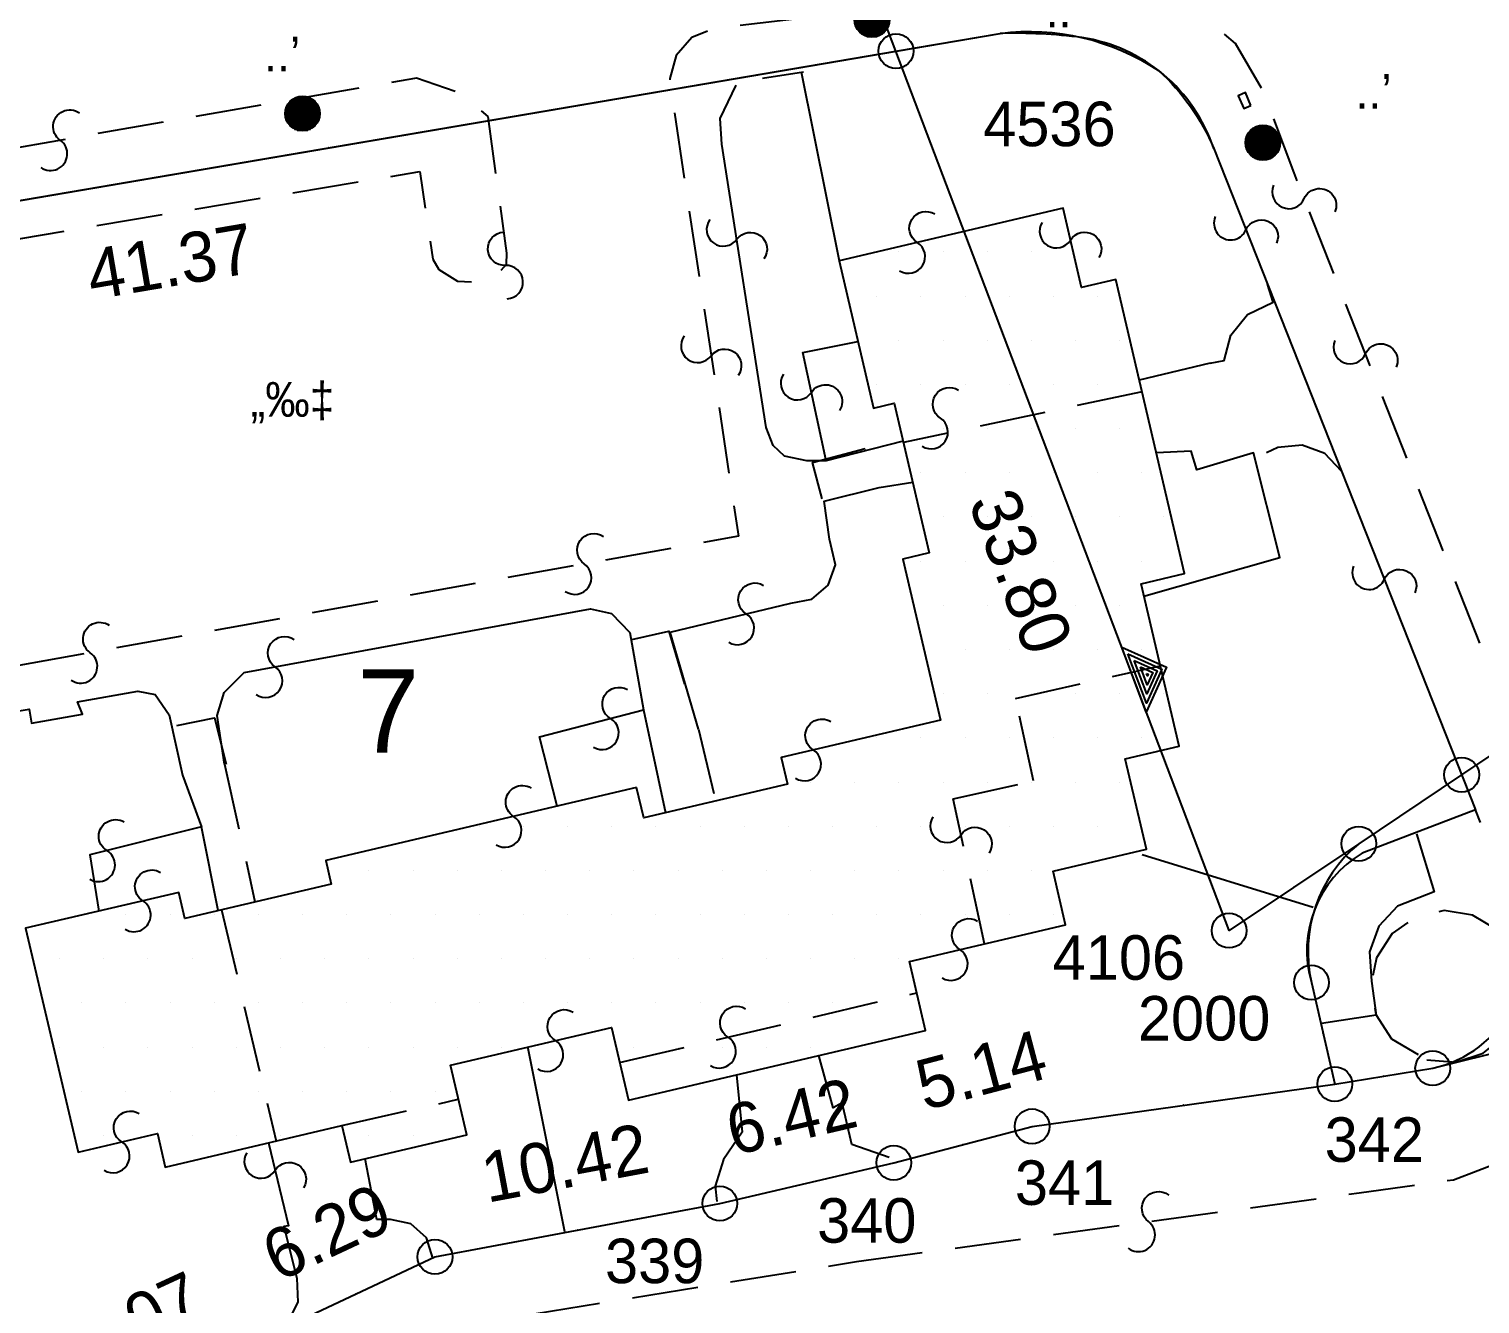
# Model space of a CAD drawing. Extents: x 160399 to 161261, y 619798 to 620526.
# Drawn here: x 160868.4 to 160920.6, y 620201.6 to 620247.5 of the extents above; entities that cross this region are included whole.
import ezdxf
from ezdxf.enums import TextEntityAlignment as Align

# ---------------------------------------------------------------- set-up
doc = ezdxf.new("R2010")
doc.units = 0
doc.header["$LTSCALE"] = 0.375
doc.header["$MEASUREMENT"] = 0
doc.linetypes.add('HIDDEN', pattern=[9.525, 6.35, -3.175])
doc.layers.get('0').update_dxf_attribs({"linetype": 'CONTINUOUS'})
for name, color, linetype in [('FNCP002', 251, 'CONTINUOUS'), ('PCLP001', 7, 'CONTINUOUS'), ('PCLP004', 7, 'CONTINUOUS'), ('PCLS001', 2, 'CONTINUOUS'), ('PCLS002', 2, 'CONTINUOUS'), ('PCLS007', 4, 'CONTINUOUS'), ('PCLS012', 4, 'CONTINUOUS'), ('PH-BLDH001', 3, 'CONTINUOUS'), ('PH-BLDP001', 3, 'CONTINUOUS'), ('PH-BLDP008', 3, 'CONTINUOUS'), ('PH-BLDP030', 3, 'HIDDEN'), ('PH-BLDP034', 3, 'CONTINUOUS'), ('PH-FNCP000', 3, 'CONTINUOUS'), ('PH-FNCP006', 3, 'CONTINUOUS'), ('PH-LGTS008', 3, 'CONTINUOUS'), ('PH-PHNS001', 3, 'CONTINUOUS'), ('PH-RODP021', 3, 'HIDDEN'), ('PH-RODP023', 3, 'HIDDEN'), ('PH-RODP026', 3, 'HIDDEN'), ('PH-RODT100', 3, 'HIDDEN'), ('RODP021', 251, 'HIDDEN'), ('SRVS007', 2, 'CONTINUOUS'), ('UD_PCLS008', 11, 'CONTINUOUS')]:
    doc.layers.add(name, color=color, linetype=linetype)
doc.styles.add('HEBTXT', font='hebtxt')

# ---------------------------------------------------------------- blocks, each defined once
blk = doc.blocks.new('*X26')
at = {"color": 0}
for p, q in [((160901.0625, 620239.425), (160901.0625, 620239.425)), ((160902.65, 620239.425), (160902.65, 620239.425)), ((160904.2375, 620239.425), (160904.2375, 620239.425)), ((160905.825, 620239.425), (160905.825, 620239.425)), ((160900.26875, 620237.8375), (160900.26875, 620237.8375)), ((160901.85625, 620237.8375), (160901.85625, 620237.8375)), ((160903.44375, 620237.8375), (160903.44375, 620237.8375)), ((160905.03125, 620237.8375), (160905.03125, 620237.8375)), ((160906.61875, 620237.8375), (160906.61875, 620237.8375)), ((160908.20625, 620237.8375), (160908.20625, 620237.8375)), ((160901.0625, 620236.25), (160901.0625, 620236.25)), ((160902.65, 620236.25), (160902.65, 620236.25)), ((160904.2375, 620236.25), (160904.2375, 620236.25)), ((160905.825, 620236.25), (160905.825, 620236.25)), ((160907.4125, 620236.25), (160907.4125, 620236.25)), ((160909, 620236.25), (160909, 620236.25)), ((160900.26875, 620234.6625), (160900.26875, 620234.6625)), ((160901.85625, 620234.6625), (160901.85625, 620234.6625)), ((160903.44375, 620234.6625), (160903.44375, 620234.6625)), ((160905.03125, 620234.6625), (160905.03125, 620234.6625)), ((160906.61875, 620234.6625), (160906.61875, 620234.6625)), ((160908.20625, 620234.6625), (160908.20625, 620234.6625)), ((160902.65, 620233.075), (160902.65, 620233.075)), ((160904.2375, 620233.075), (160904.2375, 620233.075)), ((160905.825, 620233.075), (160905.825, 620233.075)), ((160907.4125, 620233.075), (160907.4125, 620233.075)), ((160909, 620233.075), (160909, 620233.075)), ((160901.85625, 620231.4875), (160901.85625, 620231.4875)), ((160903.44375, 620231.4875), (160903.44375, 620231.4875)), ((160905.03125, 620231.4875), (160905.03125, 620231.4875)), ((160906.61875, 620231.4875), (160906.61875, 620231.4875)), ((160908.20625, 620231.4875), (160908.20625, 620231.4875)), ((160909.79375, 620231.4875), (160909.79375, 620231.4875)), ((160902.65, 620229.9), (160902.65, 620229.9)), ((160904.2375, 620229.9), (160904.2375, 620229.9)), ((160905.825, 620229.9), (160905.825, 620229.9)), ((160907.4125, 620229.9), (160907.4125, 620229.9)), ((160909, 620229.9), (160909, 620229.9)), ((160910.5875, 620229.9), (160910.5875, 620229.9)), ((160901.85625, 620228.3125), (160901.85625, 620228.3125)), ((160903.44375, 620228.3125), (160903.44375, 620228.3125)), ((160905.03125, 620228.3125), (160905.03125, 620228.3125)), ((160906.61875, 620228.3125), (160906.61875, 620228.3125)), ((160908.20625, 620228.3125), (160908.20625, 620228.3125)), ((160909.79375, 620228.3125), (160909.79375, 620228.3125)), ((160902.65, 620226.725), (160902.65, 620226.725)), ((160904.2375, 620226.725), (160904.2375, 620226.725)), ((160905.825, 620226.725), (160905.825, 620226.725)), ((160907.4125, 620226.725), (160907.4125, 620226.725)), ((160909, 620226.725), (160909, 620226.725)), ((160903.44375, 620225.1375), (160903.44375, 620225.1375)), ((160905.03125, 620225.1375), (160905.03125, 620225.1375)), ((160906.61875, 620225.1375), (160906.61875, 620225.1375)), ((160908.20625, 620225.1375), (160908.20625, 620225.1375)), ((160909.79375, 620225.1375), (160909.79375, 620225.1375)), ((160902.65, 620223.55), (160902.65, 620223.55)), ((160904.2375, 620223.55), (160904.2375, 620223.55)), ((160905.825, 620223.55), (160905.825, 620223.55)), ((160907.4125, 620223.55), (160907.4125, 620223.55)), ((160909, 620223.55), (160909, 620223.55)), ((160910.5875, 620223.55), (160910.5875, 620223.55)), ((160900.26875, 620221.9625), (160900.26875, 620221.9625)), ((160901.85625, 620221.9625), (160901.85625, 620221.9625)), ((160903.44375, 620221.9625), (160903.44375, 620221.9625)), ((160905.03125, 620221.9625), (160905.03125, 620221.9625)), ((160906.61875, 620221.9625), (160906.61875, 620221.9625)), ((160908.20625, 620221.9625), (160908.20625, 620221.9625)), ((160909.79375, 620221.9625), (160909.79375, 620221.9625)), ((160897.8875, 620220.375), (160897.8875, 620220.375)), ((160899.475, 620220.375), (160899.475, 620220.375)), ((160901.0625, 620220.375), (160901.0625, 620220.375)), ((160902.65, 620220.375), (160902.65, 620220.375)), ((160904.2375, 620220.375), (160904.2375, 620220.375)), ((160905.825, 620220.375), (160905.825, 620220.375)), ((160907.4125, 620220.375), (160907.4125, 620220.375)), ((160909, 620220.375), (160909, 620220.375)), ((160885.98125, 620218.7875), (160885.98125, 620218.7875)), ((160887.56875, 620218.7875), (160887.56875, 620218.7875)), ((160889.15625, 620218.7875), (160889.15625, 620218.7875)), ((160890.74375, 620218.7875), (160890.74375, 620218.7875)), ((160892.33125, 620218.7875), (160892.33125, 620218.7875)), ((160893.91875, 620218.7875), (160893.91875, 620218.7875)), ((160895.50625, 620218.7875), (160895.50625, 620218.7875)), ((160897.09375, 620218.7875), (160897.09375, 620218.7875)), ((160898.68125, 620218.7875), (160898.68125, 620218.7875)), ((160900.26875, 620218.7875), (160900.26875, 620218.7875)), ((160901.85625, 620218.7875), (160901.85625, 620218.7875)), ((160903.44375, 620218.7875), (160903.44375, 620218.7875)), ((160905.03125, 620218.7875), (160905.03125, 620218.7875)), ((160906.61875, 620218.7875), (160906.61875, 620218.7875)), ((160908.20625, 620218.7875), (160908.20625, 620218.7875)), ((160882.0125, 620217.2), (160882.0125, 620217.2)), ((160883.6, 620217.2), (160883.6, 620217.2)), ((160885.1875, 620217.2), (160885.1875, 620217.2)), ((160886.775, 620217.2), (160886.775, 620217.2)), ((160888.3625, 620217.2), (160888.3625, 620217.2)), ((160889.95, 620217.2), (160889.95, 620217.2)), ((160891.5375, 620217.2), (160891.5375, 620217.2)), ((160893.125, 620217.2), (160893.125, 620217.2)), ((160894.7125, 620217.2), (160894.7125, 620217.2)), ((160896.3, 620217.2), (160896.3, 620217.2)), ((160897.8875, 620217.2), (160897.8875, 620217.2)), ((160899.475, 620217.2), (160899.475, 620217.2)), ((160901.0625, 620217.2), (160901.0625, 620217.2)), ((160902.65, 620217.2), (160902.65, 620217.2)), ((160904.2375, 620217.2), (160904.2375, 620217.2)), ((160905.825, 620217.2), (160905.825, 620217.2)), ((160873.28125, 620215.6125), (160873.28125, 620215.6125)), ((160874.86875, 620215.6125), (160874.86875, 620215.6125)), ((160876.45625, 620215.6125), (160876.45625, 620215.6125)), ((160878.04375, 620215.6125), (160878.04375, 620215.6125)), ((160879.63125, 620215.6125), (160879.63125, 620215.6125)), ((160881.21875, 620215.6125), (160881.21875, 620215.6125)), ((160882.80625, 620215.6125), (160882.80625, 620215.6125)), ((160884.39375, 620215.6125), (160884.39375, 620215.6125)), ((160885.98125, 620215.6125), (160885.98125, 620215.6125)), ((160887.56875, 620215.6125), (160887.56875, 620215.6125)), ((160889.15625, 620215.6125), (160889.15625, 620215.6125)), ((160890.74375, 620215.6125), (160890.74375, 620215.6125)), ((160892.33125, 620215.6125), (160892.33125, 620215.6125)), ((160893.91875, 620215.6125), (160893.91875, 620215.6125)), ((160895.50625, 620215.6125), (160895.50625, 620215.6125)), ((160897.09375, 620215.6125), (160897.09375, 620215.6125)), ((160898.68125, 620215.6125), (160898.68125, 620215.6125)), ((160900.26875, 620215.6125), (160900.26875, 620215.6125)), ((160901.85625, 620215.6125), (160901.85625, 620215.6125)), ((160903.44375, 620215.6125), (160903.44375, 620215.6125)), ((160905.03125, 620215.6125), (160905.03125, 620215.6125)), ((160906.61875, 620215.6125), (160906.61875, 620215.6125)), ((160870.9, 620214.025), (160870.9, 620214.025)), ((160872.4875, 620214.025), (160872.4875, 620214.025)), ((160874.075, 620214.025), (160874.075, 620214.025)), ((160875.6625, 620214.025), (160875.6625, 620214.025)), ((160877.25, 620214.025), (160877.25, 620214.025)), ((160878.8375, 620214.025), (160878.8375, 620214.025)), ((160880.425, 620214.025), (160880.425, 620214.025)), ((160882.0125, 620214.025), (160882.0125, 620214.025)), ((160883.6, 620214.025), (160883.6, 620214.025)), ((160885.1875, 620214.025), (160885.1875, 620214.025)), ((160886.775, 620214.025), (160886.775, 620214.025)), ((160888.3625, 620214.025), (160888.3625, 620214.025)), ((160889.95, 620214.025), (160889.95, 620214.025)), ((160891.5375, 620214.025), (160891.5375, 620214.025)), ((160893.125, 620214.025), (160893.125, 620214.025)), ((160894.7125, 620214.025), (160894.7125, 620214.025)), ((160896.3, 620214.025), (160896.3, 620214.025)), ((160897.8875, 620214.025), (160897.8875, 620214.025)), ((160899.475, 620214.025), (160899.475, 620214.025)), ((160901.0625, 620214.025), (160901.0625, 620214.025)), ((160871.69375, 620212.4375), (160871.69375, 620212.4375)), ((160873.28125, 620212.4375), (160873.28125, 620212.4375)), ((160874.86875, 620212.4375), (160874.86875, 620212.4375)), ((160876.45625, 620212.4375), (160876.45625, 620212.4375)), ((160878.04375, 620212.4375), (160878.04375, 620212.4375)), ((160879.63125, 620212.4375), (160879.63125, 620212.4375)), ((160881.21875, 620212.4375), (160881.21875, 620212.4375)), ((160882.80625, 620212.4375), (160882.80625, 620212.4375)), ((160884.39375, 620212.4375), (160884.39375, 620212.4375)), ((160885.98125, 620212.4375), (160885.98125, 620212.4375)), ((160887.56875, 620212.4375), (160887.56875, 620212.4375)), ((160889.15625, 620212.4375), (160889.15625, 620212.4375)), ((160890.74375, 620212.4375), (160890.74375, 620212.4375)), ((160892.33125, 620212.4375), (160892.33125, 620212.4375)), ((160893.91875, 620212.4375), (160893.91875, 620212.4375)), ((160895.50625, 620212.4375), (160895.50625, 620212.4375)), ((160897.09375, 620212.4375), (160897.09375, 620212.4375)), ((160898.68125, 620212.4375), (160898.68125, 620212.4375)), ((160900.26875, 620212.4375), (160900.26875, 620212.4375)), ((160870.9, 620210.85), (160870.9, 620210.85)), ((160872.4875, 620210.85), (160872.4875, 620210.85)), ((160874.075, 620210.85), (160874.075, 620210.85)), ((160875.6625, 620210.85), (160875.6625, 620210.85)), ((160877.25, 620210.85), (160877.25, 620210.85)), ((160878.8375, 620210.85), (160878.8375, 620210.85)), ((160880.425, 620210.85), (160880.425, 620210.85)), ((160882.0125, 620210.85), (160882.0125, 620210.85)), ((160883.6, 620210.85), (160883.6, 620210.85)), ((160885.1875, 620210.85), (160885.1875, 620210.85)), ((160886.775, 620210.85), (160886.775, 620210.85)), ((160891.5375, 620210.85), (160891.5375, 620210.85)), ((160893.125, 620210.85), (160893.125, 620210.85)), ((160894.7125, 620210.85), (160894.7125, 620210.85)), ((160896.3, 620210.85), (160896.3, 620210.85)), ((160897.8875, 620210.85), (160897.8875, 620210.85)), ((160899.475, 620210.85), (160899.475, 620210.85)), ((160871.69375, 620209.2625), (160871.69375, 620209.2625)), ((160873.28125, 620209.2625), (160873.28125, 620209.2625)), ((160874.86875, 620209.2625), (160874.86875, 620209.2625)), ((160876.45625, 620209.2625), (160876.45625, 620209.2625)), ((160878.04375, 620209.2625), (160878.04375, 620209.2625)), ((160879.63125, 620209.2625), (160879.63125, 620209.2625)), ((160881.21875, 620209.2625), (160881.21875, 620209.2625)), ((160882.80625, 620209.2625), (160882.80625, 620209.2625)), ((160884.39375, 620209.2625), (160884.39375, 620209.2625)), ((160892.33125, 620209.2625), (160892.33125, 620209.2625)), ((160872.4875, 620207.675), (160872.4875, 620207.675)), ((160874.075, 620207.675), (160874.075, 620207.675)), ((160875.6625, 620207.675), (160875.6625, 620207.675)), ((160877.25, 620207.675), (160877.25, 620207.675)), ((160878.8375, 620207.675), (160878.8375, 620207.675)), ((160882.0125, 620207.675), (160882.0125, 620207.675)), ((160883.6, 620207.675), (160883.6, 620207.675)), ((160885.1875, 620207.675), (160885.1875, 620207.675))]:
    blk.add_line(p, q, dxfattribs=at)
blk = doc.blocks.new('PHNS001')
at = {"layer": 'PH-PHNS001', "flags": 128}
blk.add_lwpolyline([(-0.5, -0.3125), (0.5, -0.3125), (0.5, 0.25), (-0.5, 0.25), (-0.5, -0.3125)], dxfattribs=at)
blk = doc.blocks.new('*X11')
at = {"color": 0}
for p, q in [((-0.229, 0.445), (0.229, 0.445)), ((-0.152, 0.476), (0.152, 0.476)), ((-0.5, 0), (0.5, 0)), ((-0.499, 0.032), (0.499, 0.032)), ((-0.496, 0.064), (0.496, 0.064)), ((-0.491, 0.095), (0.491, 0.095)), ((-0.484, 0.127), (0.484, 0.127)), ((-0.474, 0.159), (0.474, 0.159)), ((-0.462, 0.191), (0.462, 0.191)), ((-0.448, 0.222), (0.448, 0.222)), ((-0.431, 0.254), (0.431, 0.254)), ((-0.41, 0.286), (0.41, 0.286)), ((-0.386, 0.318), (0.386, 0.318)), ((-0.358, 0.349), (0.358, 0.349)), ((-0.324, 0.381), (0.324, 0.381)), ((-0.282, 0.413), (0.282, 0.413)), ((-0.499, -0.032), (0.499, -0.032)), ((-0.496, -0.064), (0.496, -0.064)), ((-0.491, -0.095), (0.491, -0.095)), ((-0.484, -0.127), (0.484, -0.127)), ((-0.474, -0.159), (0.474, -0.159)), ((-0.462, -0.191), (0.462, -0.191)), ((-0.448, -0.222), (0.448, -0.222)), ((-0.431, -0.254), (0.431, -0.254)), ((-0.41, -0.286), (0.41, -0.286)), ((-0.386, -0.318), (0.386, -0.318)), ((-0.358, -0.349), (0.358, -0.349)), ((-0.324, -0.381), (0.324, -0.381)), ((-0.282, -0.413), (0.282, -0.413)), ((-0.229, -0.445), (0.229, -0.445)), ((-0.152, -0.476), (0.152, -0.476))]:
    blk.add_line(p, q, dxfattribs=at)
blk = doc.blocks.new('LGTS008')
blk.add_circle((0, 0), 0.5)
blk.add_blockref('*X11', (0, 0))
at = {"style": 'HEBTXT', "flags": 8}
blk.add_attdef('DESC', text='', height=1.5, dxfattribs=at).set_placement((-3.815, -0.648), align=Align.CENTER)
at = {"style": 'HEBTXT', "flags": 9}
blk.add_attdef('ID', (0, -2.843), '', height=1.5, dxfattribs=at)
blk = doc.blocks.new('PCLS002')
blk.add_lwpolyline([(-0.849, -0.849, 1), (0, 0, -1), (0.849, 0.849, -1)], format="xyb")
blk = doc.blocks.new('PCLS008')
at = {"style": 'HEBTXT', "flags": 1}
blk.add_attdef('CAPTION', text='', height=1.5, dxfattribs=at).set_placement((-0.165, -14.191), align=Align.CENTER)
blk = doc.blocks.new('SRVS007')
blk.add_circle((0, 0), 0.5)
at = {"style": 'HEBTXT'}
blk.add_attdef('NAME', text='', height=1.8, dxfattribs=at).set_placement((-0.011, -2.996), align=Align.CENTER)
for tag, flags, p in [('KIND', 1, (0, -6.042, -0.001)), ('HEIGHT', 1, (0, -8, -0.001)), ('SOURCE-CODE', 9, (0, -9.958, -0.001)), ('MARK-CODE', 9, (0, -11.916, -0.001))]:
    blk.add_attdef(tag, text='', height=1.8, dxfattribs=dict(at, flags=flags)).set_placement(p, align=Align.CENTER)
blk = doc.blocks.new('PCLS007')
blk.add_circle((0, 0), 0.00313)
blk = doc.blocks.new('SU93_41R')
for points in [[(1, 0), (0, -1), (-1, 0)], [(0.759, -0.1), (0, -0.859), (-0.759, -0.1)], [(0.517, -0.2), (0, -0.717), (-0.517, -0.2)], [(0.276, -0.3), (0, -0.576), (-0.276, -0.3)], [(0.034, -0.4), (0, -0.434), (-0.034, -0.4)]]:
    blk.add_lwpolyline(points, close=True)

msp = doc.modelspace()

# ---------------------------------------------------------------- linework, layer by layer
at = {"layer": 'FNCP002', "flags": 128}
for points in [[(160818.77, 620232.88), (160903.33, 620247.3, -0.110386)], [(160911.01, 620243.16, 0.281186), (160906.27, 620247.15, 0.035801), (160903.33, 620247.3, 0.508926)]]:
    msp.add_lwpolyline(points, format="xyb", dxfattribs=at)
for points in [[(160911.01, 620243.16), (160920.42, 620219.39)], [(160899.51, 620206.71), (160904.48, 620208.02), (160915.36, 620209.54)], [(160883.02, 620203.33), (160893.26, 620205.25)]]:
    msp.add_lwpolyline(points, dxfattribs=at)
at = {"layer": 'FNCP002', "elevation": 100, "flags": 128}
msp.add_lwpolyline([(160920.42, 620219.39), (160916.35, 620217.84, 0.342791), (160914.52, 620213.19), (160915.36, 620209.54)], format="xyb", dxfattribs=at)
at = {"layer": 'PCLP001', "flags": 128}
msp.add_lwpolyline([(160941.941, 620165.367), (160937.543, 620195.905), (160937.973, 620197.393), (160943.403, 620216.182), (160943.754, 620217.396), (160936.673, 620219.121), (160931.786, 620220.312), (160923.747, 620223.216), (160919.92, 620220.654), (160916.222, 620218.177), (160911.561, 620215.056), (160899.589, 620246.662), (160895.981, 620256.185), (160889.334, 620273.734), (160843.951, 620278.698), (160819.89, 620281.33), (160712.811, 620293.042)], dxfattribs=at)
at = {"layer": 'PCLP004'}
for p, q in [((160858.805, 620239.707), (160899.589, 620246.662)), ((160918.88, 620210.11), (160943.403, 620216.182)), ((160914.52, 620213.19), (160915.36, 620209.54)), ((160915.36, 620209.54), (160918.88, 620210.11)), ((160904.48, 620208.02), (160915.36, 620209.54)), ((160899.51, 620206.71), (160904.48, 620208.02)), ((160893.26, 620205.25), (160899.51, 620206.71)), ((160883.02, 620203.33), (160893.26, 620205.25)), ((160877.33, 620200.66), (160883.02, 620203.33))]:
    msp.add_line(p, q, dxfattribs=at)
at = {"layer": 'PCLP004', "flags": 128}
msp.add_lwpolyline([(160899.589, 620246.662), (160903.33, 620247.3, -0.179956), (160909.03, 620245.96, -0.110816), (160911.01, 620243.16)], format="xyb", dxfattribs=at)
at = {"layer": 'PCLP004'}
msp.add_arc((160919.451, 620214.291), 5.052, 129.7232, 192.5921, dxfattribs=at)
at = {"layer": 'PH-BLDP001'}
msp.add_polyline3d([(160890.268, 620220.196, 46.654), (160879.093, 620217.576, 46.654), (160879.292, 620216.728, 46.654), (160874.035, 620215.496, 43.682), (160873.816, 620216.429, 43.682), (160868.305, 620215.137, 43.682), (160870.191, 620207.094, 43.682), (160873.042, 620207.762, 44.412), (160873.324, 620206.559, 44.184), (160879.676, 620208.048, 47.103), (160879.984, 620206.734, 43.776), (160884.159, 620207.713, 43.843), (160883.572, 620210.219, 47.123), (160889.36, 620211.576, 47.016), (160889.973, 620208.96, 43.575), (160900.653, 620211.464, 41.005), (160900.071, 620213.95, 46.962), (160905.687, 620215.266, 43.849), (160905.235, 620217.194, 44.05), (160908.588, 620217.98, 41.239), (160907.826, 620221.231, 44.117), (160909.763, 620221.685, 44.184), (160908.396, 620227.516, 46.862), (160909.964, 620227.884, 46.855), (160907.487, 620238.449, 43.923), (160906.261, 620238.162, 43.762), (160905.592, 620241.016, 43.836), (160897.541, 620239.129, 43.843), (160898.783, 620233.83, 43.649), (160899.528, 620234.005, 46.741), (160900.787, 620228.632, 46.942), (160899.833, 620228.408, 46.48), (160901.19, 620222.622, 46.48), (160895.463, 620221.279, 46.48), (160895.689, 620220.314, 47.116), (160890.524, 620219.103, 46.955), (160890.524, 620219.103, 46.955), (160890.268, 620220.196, 46.654)], close=True, dxfattribs=at)
at = {"layer": 'PH-BLDP008'}
for points in [[(160899.847, 620232.643, 39.03), (160897.078, 620231.936, 39.03), (160896.245, 620235.825, 39.03), (160898.221, 620236.227, 39.03)], [(160908.499, 620227.076, 42.417), (160913.388, 620228.463, 42.357), (160912.441, 620232.224, 42.076), (160910.406, 620231.613, 44.184), (160910.198, 620232.289, 44.017), (160908.947, 620232.223, 44.044)], [(160887.409, 620219.526, 39.351), (160886.778, 620222.02, 39.351), (160890.519, 620222.987, 39.351), (160891.301, 620219.286, 39.351)], [(160875.232, 620215.776, 39.452), (160874.632, 620218.783, 39.298), (160870.616, 620217.776, 39.137), (160870.935, 620215.753, 39.351)], [(160918.299, 620218.536, 35.144), (160918.935, 620216.453, 34.893), (160917.62, 620215.934, 35.019), (160916.948, 620215.218, 35.158), (160916.611, 620214.295, 35.158), (160916.685, 620213.234, 35.158), (160916.848, 620212.015, 35.131), (160914.883, 620211.716, 35.012)]]:
    msp.add_polyline3d(points, dxfattribs=at)
at = {"layer": 'PH-BLDP030'}
for points in [[(160908.433, 620234.416, 46.862), (160899.858, 620232.597, 46.862)], [(160902.766, 620214.582, 46.621), (160901.647, 620219.791, 46.621), (160904.532, 620220.436, 46.621), (160903.887, 620223.394, 46.621), (160909.086, 620224.571, 46.621)], [(160875.349, 620215.804, 46.922), (160877.306, 620207.492, 46.922)], [(160889.657, 620210.31, 47.223), (160900.335, 620212.823, 47.049)], [(160879.676, 620208.048, 46.922), (160883.859, 620208.993, 46.922)]]:
    msp.add_polyline3d(points, dxfattribs=at)
at = {"layer": 'PH-BLDP034'}
for points in [[(160896.932, 620230.577, 35.127), (160896.59, 620231.882, 34.404), (160898.484, 620232.379, 34.404)], [(160890.096, 620225.511, 35.02), (160891.427, 620225.82, 35.02), (160891.991, 620223.912, 35.02)], [(160873.745, 620222.424, 35.248), (160875.097, 620222.706, 35.248), (160875.52, 620221.04, 33.909)]]:
    msp.add_polyline3d(points, dxfattribs=at)
at = {"layer": 'PH-FNCP000'}
for points in [[(160897.078, 620231.936, 34.532), (160896.389, 620231.942, 34.458), (160895.579, 620232.109, 35.101), (160895.177, 620232.483, 35.141), (160894.929, 620233.139, 35.174), (160893.333, 620243.312, 35.101), (160893.27, 620244.241, 35.101), (160893.847, 620245.435, 35.101)], [(160894.79, 620245.69, 35.101), (160896.264, 620245.917, 35.101)], [(160896.176, 620245.919, 34.404), (160897.541, 620239.129, 34.404)], [(160910.877, 620235.449, 33.754), (160911.381, 620235.544, 33.767), (160911.624, 620236.457, 33.986), (160912.219, 620237.192, 33.986), (160913.145, 620237.642, 33.986), (160912.937, 620238.291, 33.991)], [(160910.877, 620235.449, 34.839), (160908.333, 620234.841, 34.839)], [(160915.606, 620231.565, 34.985), (160915.003, 620232.199, 34.932), (160914.184, 620232.503, 34.932), (160913.314, 620232.417, 34.932), (160912.903, 620232.222, 34.932)], [(160892.495, 620222.3, 35.536), (160891.474, 620225.786, 35.275), (160895.804, 620226.821, 35.275), (160896.563, 620226.969, 35.201), (160897.15, 620227.472, 35.201), (160897.413, 620228.198, 35.201), (160897.201, 620229.118, 35.201), (160897.006, 620230.483, 35.007), (160898.98, 620230.981, 34.826)], [(160875.46, 620221.033, 35.08), (160875.197, 620222.78, 35.027), (160875.447, 620223.613, 34.98), (160876.16, 620224.327, 34.98), (160888.615, 620226.614, 35.181), (160889.36, 620226.453, 35.181), (160890.022, 620225.772, 35.181), (160890.519, 620222.987, 35.181)], [(160846.651, 620219.348, 35.355), (160868.436, 620223.008, 34.598), (160868.524, 620222.506, 34.598), (160870.351, 620222.836, 34.813), (160870.177, 620223.271, 35), (160872.345, 620223.654, 35.074), (160872.963, 620223.538, 35.054), (160873.47, 620222.805, 35.054), (160873.941, 620220.637, 35.208)], [(160887.687, 620204.231, 34.585), (160886.361, 620210.873, 34.625)], [(160899.345, 620206.9, 35.114), (160898.003, 620207.37, 35.114), (160897.654, 620208.87, 35.114), (160897.333, 620208.689, 35.114), (160896.814, 620210.564, 35.114)], [(160893.858, 620209.871, 35.04), (160894.06, 620207.815, 35.04), (160893.385, 620206.831, 35.04), (160893.091, 620205.873, 35.04), (160893.145, 620205.318, 35.04)], [(160877.041, 620207.43, 35.167), (160877.75, 620204.441, 35.167), (160877.583, 620204.427, 35.167), (160878.053, 620202.56, 35.167), (160878.091, 620201.708, 35.167), (160877.633, 620200.799, 35.167)], [(160882.946, 620203.287, 34.886), (160882.712, 620204.01, 34.391), (160882.147, 620204.519, 34.391), (160881.425, 620204.678, 34.391), (160880.93, 620204.678, 35.141), (160880.511, 620206.858, 35.275)]]:
    msp.add_polyline3d(points, dxfattribs=at)
at = {"layer": 'PH-FNCP006'}
msp.add_polyline3d([(160914.584, 620215.884, 34.588), (160908.44, 620217.774, 34.304)], dxfattribs=at)
at = {"layer": 'PH-RODP021', "flags": 128}
for points in [[(160892, 620297.109), (160864.639, 620292.06), (160842.458, 620288.291), (160817.974, 620284.399), (160794.42, 620281.232), (160792.78, 620281.143), (160777.902, 620278.291), (160766.296, 620276.038), (160755.581, 620273.899), (160732.106, 620272.171), (160728.645, 620271.786), (160726.281, 620271.219), (160724.04, 620270.278), (160721.98, 620268.987), (160720.496, 620267.722), (160718.195, 620265.116), (160717.139, 620262.819), (160716.452, 620260.385), (160716.151, 620257.875), (160716.263, 620255.187), (160718.52, 620239.926), (160723.117, 620212.598), (160731.524, 620162.078), (160738.579, 620119.001), (160744.217, 620080.803), (160744.614, 620078.112), (160745.121, 620075.833), (160746.003, 620073.672), (160747.74, 620071.053), (160749.426, 620069.299), (160751.373, 620067.84), (160753.529, 620066.714), (160755.778, 620065.966), (160758.804, 620065.69), (160761.841, 620065.809), (160763.49, 620066.04), (160764.526, 620067.52), (160778.776, 620069.468), (160780.205, 620070.113), (160781.429, 620071.093), (160782.37, 620072.347), (160782.962, 620073.776), (160781.469, 620088.763), (160781.036, 620089.731), (160780.279, 620090.475), (160779.304, 620090.892), (160778.455, 620090.949), (160765.644, 620089.063), (160764.04, 620100.515), (160763.05, 620100.287), (160760.517, 620117.997), (160764.352, 620118.657), (160764.693, 620119.052), (160764.759, 620119.802), (160763.909, 620127.539), (160763.613, 620128.249), (160763.151, 620128.402), (160759.56, 620127.878), (160756.207, 620145.874), (160771.44, 620148.673), (160772.828, 620139.403), (160770.05, 620138.958), (160769.408, 620138.663), (160769.201, 620138.148), (160769.215, 620137.539), (160769.59, 620137.084), (160769.978, 620136.789), (160770.788, 620136.797), (160773.787, 620137.221), (160774.516, 620137.865), (160774.857, 620138.186), (160775.024, 620138.829), (160775.11, 620139.418), (160774.982, 620140.201), (160770.775, 620166.164), (160770.666, 620167.831), (160770.451, 620168.808), (160769.928, 620169.423), (160769.419, 620169.798), (160768.489, 620169.797), (160761.588, 620168.807), (160757.161, 620200.473), (160761.719, 620201.28), (160761.362, 620203.643), (160771.803, 620205.085), (160774.431, 620187.02), (160771.185, 620186.388), (160770.301, 620186.039), (160770.255, 620185.543), (160770.349, 620185.081), (160770.945, 620184.721), (160771.481, 620184.694), (160775.858, 620185.381), (160776.492, 620180.241), (160772.048, 620179.42), (160771.245, 620179.145), (160771.205, 620178.649), (160771.36, 620178.228), (160775.661, 620174.376), (160781.545, 620137.55), (160782.418, 620136.978), (160783.721, 620136.782), (160786.566, 620137.24), (160787.142, 620137.537), (160787.449, 620138.419), (160787.214, 620139.242), (160786.728, 620139.678), (160786.08, 620139.755), (160785.754, 620139.636), (160783.124, 620138.997), (160778.794, 620166.305), (160793.82, 620168.722), (160796.838, 620148.315), (160793.505, 620147.836), (160792.992, 620147.591), (160792.762, 620147.071), (160792.81, 620146.738), (160794.318, 620137.3), (160794.617, 620136.774), (160795.176, 620136.544), (160795.617, 620136.626), (160798.609, 620136.983), (160799.175, 620132.458), (160795.14, 620131.685), (160794.553, 620131.448), (160794.221, 620130.91), (160794.204, 620130.519), (160795.039, 620124.381), (160795.083, 620123.795), (160795.487, 620123.368), (160796.305, 620123.378), (160800.442, 620123.724), (160804.031, 620094.005), (160788.83, 620092.063), (160788.108, 620091.55), (160787.681, 620090.774), (160787.607, 620090.107), (160789.219, 620076.607), (160789.582, 620075.202), (160790.31, 620073.947), (160791.348, 620072.934), (160792.621, 620072.237), (160794.034, 620071.908), (160795.241, 620071.933), (160807.624, 620073.517), (160809.004, 620072.327), (160816.668, 620073.579), (160818.945, 620074.407), (160821.058, 620075.594), (160822.951, 620077.106), (160824.574, 620078.905), (160825.885, 620080.944), (160826.848, 620083.167), (160827.438, 620085.517), (160827.64, 620087.932), (160827.558, 620089.521), (160827.395, 620092.487), (160825.17, 620094.513), (160824.131, 620125.044), (160825.22, 620131.815), (160826.696, 620138.511), (160828.553, 620145.113), (160829.693, 620148.572), (160832.331, 620154.733), (160834.44, 620155.097), (160836.812, 620159.39), (160841.211, 620166.242), (160849.335, 620176.157), (160851.997, 620179.004), (160852.242, 620181.789), (160859.654, 620187.513), (160868.324, 620193.218), (160871.19, 620192.303), (160877.572, 620196.58), (160884.423, 620200.937), (160898.172, 620203.163)], [(160898.172, 620203.163), (160916.238, 620205.631), (160919.623, 620206.099), (160921.382, 620206.772), (160922.87, 620207.386), (160924.165, 620208.342), (160925.189, 620209.585), (160925.925, 620211.174), (160926.304, 620212.905), (160926.317, 620214.539), (160923.706, 620221.873), (160921.641, 620222.677), (160913.899, 620242.282), (160912.779, 620245.249), (160911.787, 620246.932), (160910.365, 620248.148), (160908.721, 620249.039), (160906.675, 620249.608), (160905.197, 620249.33), (160896.351, 620247.862)], [(160896.351, 620247.862), (160893.048, 620247.469), (160892.253, 620247.149), (160891.684, 620246.508), (160891.461, 620245.68), (160891.511, 620245.192), (160893.928, 620229.229), (160864.62, 620223.962), (160863.833, 620228.567), (160863.592, 620228.875), (160863.25, 620228.988), (160858.772, 620228.308), (160857.932, 620232.612), (160861.968, 620233.358), (160862.507, 620233.704), (160862.743, 620234.416), (160861.963, 620238.901), (160882.47, 620242.332), (160882.948, 620239.187), (160883.162, 620238.812), (160883.827, 620238.394), (160884.61, 620238.351), (160885.316, 620238.695), (160885.592, 620239.002), (160885.599, 620239.396), (160884.932, 620244.316), (160883.959, 620245.134), (160882.353, 620245.693), (160862.255, 620242.188), (160857.804, 620241.34), (160856.829, 620241.042), (160856.04, 620240.397), (160855.555, 620239.5), (160855.457, 620238.38), (160855.618, 620237.643), (160856.054, 620237.262), (160856.636, 620237.176), (160856.857, 620237.196), (160857.486, 620237.98), (160860.216, 620238.417), (160861.016, 620234.281), (160857.182, 620233.448), (160856.565, 620233.194), (160856.199, 620232.637), (160856.158, 620232.235), (160857.746, 620222.785), (160838.579, 620218.933), (160838.438, 620219.394), (160837.253, 620219.219), (160836.614, 620222.592), (160836.268, 620223.102), (160835.502, 620223.281), (160834.057, 620222.992), (160833.481, 620222.911), (160833.088, 620222.482), (160833.027, 620222.054), (160834.829, 620212.67), (160827.032, 620211.251), (160824.988, 620221.351), (160822.685, 620221.175), (160821.07, 620231.897), (160846.315, 620235.935), (160846.914, 620232.408), (160847.276, 620231.792), (160848.225, 620231.765), (160849.103, 620232.124), (160849.484, 620232.45), (160849.591, 620233.08), (160848.697, 620237.858), (160848.353, 620238.585), (160847.706, 620239.061), (160847.116, 620239.182), (160844.485, 620239.193), (160816.87, 620234.41), (160798.411, 620231.402)]]:
    msp.add_lwpolyline(points, dxfattribs=at)
at = {"layer": 'PH-RODP023', "flags": 128}
for points in [[(160898.98, 620230.981), (160900.193, 620231.168)], [(160892.495, 620222.3), (160893.112, 620219.71)], [(160875.46, 620221.033), (160876.551, 620216.085)], [(160873.941, 620220.637), (160874.632, 620218.783)]]:
    msp.add_lwpolyline(points, dxfattribs=at)
at = {"layer": 'PH-RODP026', "flags": 128}
msp.add_lwpolyline([(160918.671, 620210.407), (160919.705, 620210.333), (160920.693, 620210.65), (160921.49, 620211.312), (160921.984, 620212.224), (160922.102, 620213.254), (160921.827, 620214.253), (160921.2, 620215.079), (160920.31, 620215.611), (160919.286, 620215.772), (160918.275, 620215.54), (160917.424, 620214.948), (160916.855, 620214.082), (160916.65, 620213.066), (160916.839, 620212.046), (160917.394, 620211.171), (160918.671, 620210.407)], close=True, dxfattribs=at)
at = {"layer": 'RODP021', "flags": 128}
msp.add_lwpolyline([(160915.36, 620209.54), (160918.88, 620210.11, 0.474375), (160921.84, 620215.89), (160920.42, 620219.39, -0.494313)], format="xyb", dxfattribs=at)

# ---------------------------------------------------------------- block references
at = {"layer": 'PCLS001', "xscale": 1.25, "yscale": 1.25, "zscale": 1.25, "rotation": 110.7463317073482}
msp.add_blockref('SU93_41R', (160908.144, 620224.075), dxfattribs=at)
at = {"layer": 'PCLS002'}
for p, rotation in [((160869.55, 620243.46, 33.494), 9.892633849244053), ((160914.263, 620241.361, 32.574), 291.549026816541), ((160912.168, 620240.236), 291.5974811547557), ((160893.869, 620239.898, 35.125), 278.9162203374879), ((160900.352, 620239.788, 43.841), 13.19092693202133), ((160905.86, 620239.872, 43.806), 283.1923947841835), ((160885.552, 620238.958, 33.494), 48.04373588912644), ((160892.946, 620235.712, 33.494), 278.609906527549), ((160916.465, 620235.783, 32.574), 291.549026816541), ((160896.55, 620234.399, 39.03), 282.0897262771099), ((160901.185, 620233.471, 46.862), 11.97651996022527), ((160888.386, 620228.233, 33.494), 10.18799092796506), ((160917.14, 620227.675), 291.5974811547557), ((160894.205, 620226.439, 35.275), 13.44317295162398), ((160870.628, 620225.042, 33.494), 10.18799092796506), ((160877.277, 620224.532, 34.998), 10.40480510098027), ((160889.33, 620222.68, 39.351), 14.49298879928231), ((160896.613, 620221.549, 46.48), 13.19757499775689), ((160885.846, 620219.159, 46.654), 13.19478734287027), ((160901.926, 620218.495, 46.621), 282.1240497792619), ((160871.229, 620217.93, 39.162), 14.07651932982992), ((160872.521, 620216.125, 43.682), 13.19415239361852), ((160901.883, 620214.375, 45.958), 13.18819293913186), ((160887.349, 620211.104, 47.053), 13.18674106409061), ((160893.552, 620211.227, 47.16), 13.24321157104748), ((160871.76, 620207.462, 44.084), 13.18674106409061), ((160877.276, 620206.441, 35.167), 283.3441133567314), ((160908.665, 620204.596, 32.574), 7.77903511329074)]:
    msp.add_blockref('PCLS002', p, dxfattribs=dict(at, rotation=rotation))
at = {"layer": 'PCLS007'}
ref = msp.add_blockref('PCLS007', (160879.197, 620243.185, 500), dxfattribs=dict(at, xscale=1.25, yscale=1.25, zscale=1.25, rotation=9.677452580628485))
ref.add_attrib('FRONT-LEN', '41.37', dxfattribs={"layer": '0', "height": 1.8, "rotation": 9.6775, "style": 'HEBTXT'}).set_placement((160873.656, 620238.22), align=Align.CENTER)
ref = msp.add_blockref('PCLS007', (160905.575, 620230.859), dxfattribs=dict(at, xscale=1.25, yscale=1.25, zscale=1.25, rotation=290.7462868458921))
ref.add_attrib('FRONT-LEN', '33.80', dxfattribs={"layer": '0', "height": 1.8, "rotation": 290.7463, "style": 'HEBTXT'}).set_placement((160903.242, 620227.645), align=Align.CENTER)
at = {"layer": 'PCLS007', "xscale": 1.25, "yscale": 1.25, "zscale": 1.25}
for p, rotation in [((160918.071, 620219.415), 33.80897233923133), ((160913.891, 620216.617), 33.80847515464563), ((160914.94, 620211.365), 282.9605617793981), ((160917.12, 620209.825), 9.196323560898378), ((160909.92, 620208.78), 7.953154135030012)]:
    msp.add_blockref('PCLS007', p, dxfattribs=dict(at, rotation=rotation))
at = {"layer": 'PCLS007'}
ref = msp.add_blockref('PCLS007', (160901.995, 620207.365), dxfattribs=dict(at, xscale=1.25, yscale=1.25, zscale=1.25, rotation=14.76733666434964))
ref.add_attrib('FRONT-LEN', '5.14', dxfattribs={"layer": '0', "height": 1.8, "rotation": 14.7673, "style": 'HEBTXT'}).set_placement((160902.875, 620209.183), align=Align.CENTER)
ref = msp.add_blockref('PCLS007', (160896.385, 620205.98), dxfattribs=dict(at, xscale=1.25, yscale=1.25, zscale=1.25, rotation=13.1476421281044))
ref.add_attrib('FRONT-LEN', '6.42', dxfattribs={"layer": '0', "height": 1.8, "rotation": 13.1476, "style": 'HEBTXT'}).set_placement((160896.03, 620207.501), align=Align.CENTER)
ref = msp.add_blockref('PCLS007', (160888.14, 620204.29), dxfattribs=dict(at, xscale=1.25, yscale=1.25, zscale=1.25, rotation=10.62009444873258))
ref.add_attrib('FRONT-LEN', '10.42', dxfattribs={"layer": '0', "height": 1.8, "rotation": 10.6201, "style": 'HEBTXT'}).set_placement((160887.852, 620205.826), align=Align.CENTER)
ref = msp.add_blockref('PCLS007', (160880.175, 620201.995), dxfattribs=dict(at, xscale=1.25, yscale=1.25, zscale=1.25, rotation=25.13722405893425))
ref.add_attrib('FRONT-LEN', '6.29', dxfattribs={"layer": '0', "height": 1.8, "rotation": 25.1372, "style": 'HEBTXT'}).set_placement((160879.511, 620203.409), align=Align.CENTER)
ref = msp.add_blockref('PCLS007', (160872.76, 620198.55), dxfattribs=dict(at, xscale=1.25, yscale=1.25, zscale=1.25, rotation=24.78384588087792))
ref.add_attrib('FRONT-LEN', '10.07', dxfattribs={"layer": '0', "height": 1.8, "rotation": 24.7838, "style": 'HEBTXT'}).set_placement((160872.105, 620199.969), align=Align.CENTER)
at = {"layer": 'PCLS012', "xscale": 1.25, "yscale": 1.25, "zscale": 1.25, "rotation": 71.15728094385302}
msp.add_blockref('PCLS007', (160914.669, 620215.923), dxfattribs=at)
at = {"layer": 'PH-BLDH001'}
msp.add_blockref('*X26', (-1.37, 0.02), dxfattribs=at)
at = {"layer": 'PH-LGTS008'}
ref = msp.add_blockref('LGTS008', (160898.727, 620247.786, 32.532), dxfattribs=dict(at, xscale=1.25, yscale=1.25, zscale=1.25))
ref.add_attrib('DESC', '..’', dxfattribs={"layer": '0', "height": 1.25, "style": 'HEBTXT', "flags": 8}).set_placement((160905.617, 620247.512), align=Align.CENTER)
ref = msp.add_blockref('LGTS008', (160878.258, 620244.417, 32.845), dxfattribs=dict(at, xscale=1.25, yscale=1.25, zscale=1.25))
ref.add_attrib('DESC', '..’', dxfattribs={"layer": '0', "height": 1.25, "style": 'HEBTXT', "flags": 8}).set_placement((160877.529, 620245.93), align=Align.CENTER)
ref = msp.add_blockref('LGTS008', (160912.778, 620243.372, 32.512), dxfattribs=dict(at, xscale=1.25, yscale=1.25, zscale=1.25))
ref.add_attrib('DESC', '..’', dxfattribs={"layer": '0', "height": 1.25, "style": 'HEBTXT', "flags": 8}).set_placement((160916.756, 620244.59), align=Align.CENTER)
at = {"layer": 'PH-PHNS001', "xscale": 0.5, "yscale": 0.5, "zscale": 0.5, "rotation": 113.26065}
msp.add_blockref('PHNS001', (160912.103, 620244.879, 32.49), dxfattribs=at)
at = {"layer": 'SRVS007'}
ref = msp.add_blockref('SRVS007', (160899.589, 620246.662, 1000), dxfattribs=dict(at, xscale=1.25, yscale=1.25, zscale=1.25))
ref.add_attrib('NAME', '4536', dxfattribs={"layer": '0', "height": 1.6, "style": 'HEBTXT'}).set_placement((160905.104, 620243.244), align=Align.CENTER)
at = {"layer": 'SRVS007', "xscale": 1.25, "yscale": 1.25, "zscale": 1.25}
for p in [(160919.92, 620220.654, 1000), (160916.222, 620218.177, 1000), (160918.88, 620210.11, 1000)]:
    msp.add_blockref('SRVS007', p, dxfattribs=at)
at = {"layer": 'SRVS007'}
ref = msp.add_blockref('SRVS007', (160911.561, 620215.056, 1000), dxfattribs=dict(at, xscale=1.25, yscale=1.25, zscale=1.25))
ref.add_attrib('NAME', '4106', dxfattribs={"layer": '0', "height": 1.6, "style": 'HEBTXT'}).set_placement((160907.6, 620213.288), align=Align.CENTER)
ref = msp.add_blockref('SRVS007', (160914.52, 620213.19, 1000), dxfattribs=dict(at, xscale=1.25, yscale=1.25, zscale=1.25))
ref.add_attrib('NAME', '2000', dxfattribs={"layer": '0', "height": 1.6, "style": 'HEBTXT'}).set_placement((160910.664, 620211.105), align=Align.CENTER)
ref = msp.add_blockref('SRVS007', (160915.36, 620209.54, 1000), dxfattribs=dict(at, xscale=1.25, yscale=1.25, zscale=1.25))
ref.add_attrib('NAME', '342', dxfattribs={"layer": '0', "height": 1.6, "style": 'HEBTXT'}).set_placement((160916.781, 620206.745), align=Align.CENTER)
ref = msp.add_blockref('SRVS007', (160904.48, 620208.02, 1000), dxfattribs=dict(at, xscale=1.25, yscale=1.25, zscale=1.25))
ref.add_attrib('NAME', '341', dxfattribs={"layer": '0', "height": 1.6, "style": 'HEBTXT'}).set_placement((160905.647, 620205.198), align=Align.CENTER)
ref = msp.add_blockref('SRVS007', (160899.51, 620206.71, 1000), dxfattribs=dict(at, xscale=1.25, yscale=1.25, zscale=1.25))
ref.add_attrib('NAME', '340', dxfattribs={"layer": '0', "height": 1.6, "style": 'HEBTXT'}).set_placement((160898.539, 620203.839), align=Align.CENTER)
ref = msp.add_blockref('SRVS007', (160893.26, 620205.25, 1000), dxfattribs=dict(at, xscale=1.25, yscale=1.25, zscale=1.25))
ref.add_attrib('NAME', '339', dxfattribs={"layer": '0', "height": 1.6, "style": 'HEBTXT'}).set_placement((160890.916, 620202.385), align=Align.CENTER)
ref = msp.add_blockref('SRVS007', (160883.02, 620203.33, 1000), dxfattribs=dict(at, xscale=1.25, yscale=1.25, zscale=1.25))
ref.add_attrib('NAME', '338', dxfattribs={"layer": '0', "height": 1.6, "style": 'HEBTXT'}).set_placement((160883.007, 620199.585), align=Align.CENTER)
at = {"layer": 'UD_PCLS008'}
ref = msp.add_blockref('PCLS008', (160881.339, 620222.07, 7), dxfattribs=dict(at, xscale=1.25, yscale=1.25, zscale=1.25))
ref.add_attrib('PARCEL', '7', dxfattribs={"layer": '0', "height": 3, "style": 'HEBTXT'}).set_placement((160881.339, 620222.945), align=Align.MIDDLE_CENTER)

# ---------------------------------------------------------------- texts
at = {"layer": 'PH-RODT100', "style": 'HEBTXT', "width": 0.955}
msp.add_text('„‰‡', height=1.25, dxfattribs=at).set_placement((160876.39, 620233.519, 32.932))

doc.saveas('drawing.dxf')
